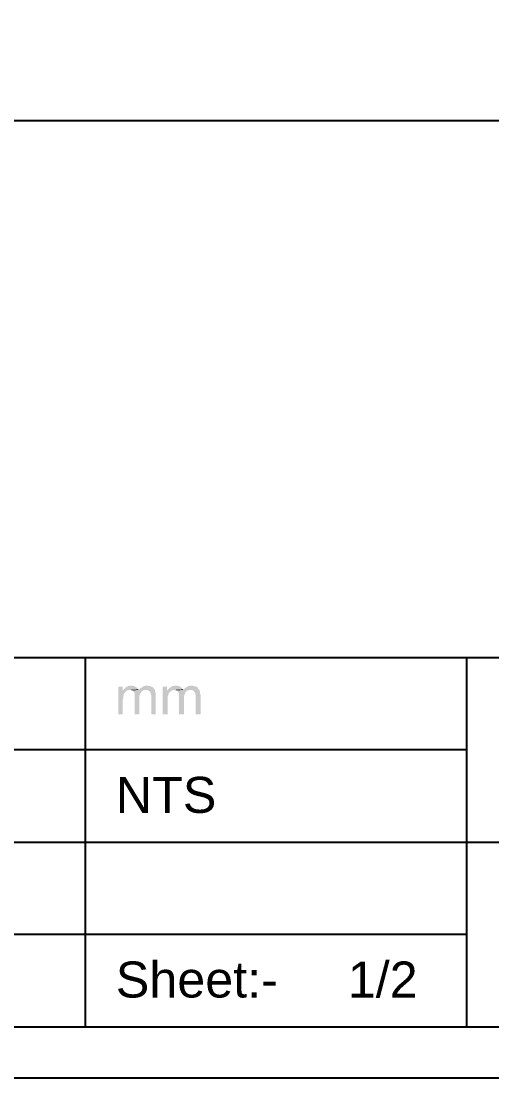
# Model space of a CAD drawing. Header units: millimetres. Extents: x 7018 to 13530, y 4187 to 5692.
# Drawn here: x 13388.4 to 13427.7, y 4951.9 to 5039.9 of the extents above; entities that cross this region are included whole.
import ezdxf

# ---------------------------------------------------------------- set-up
doc = ezdxf.new("R2010")
doc.units = ezdxf.units.MM
doc.styles.get("Standard").update_dxf_attribs({"font": 'arial.ttf'})

msp = doc.modelspace()

# ---------------------------------------------------------------- hatches: boundary and pattern name
at = {"transparency": 33554559}
for points in [[(13397.631, 4984.565), (13397.496, 4984.565), (13397.405, 4984.52), (13397.36, 4984.52), (13397.27, 4984.475), (13397.18, 4984.43), (13397.135, 4984.385), (13397.044, 4984.294), (13396.999, 4984.249), (13396.909, 4984.159), (13397.225, 4984.114), (13397.27, 4984.159), (13397.36, 4984.159), (13397.45, 4984.204), (13397.541, 4984.204), (13398.218, 4984.249), (13398.173, 4984.294), (13398.127, 4984.385), (13398.082, 4984.385), (13398.037, 4984.43), (13397.947, 4984.475), (13397.902, 4984.52), (13397.812, 4984.52), (13397.721, 4984.565)], [(13398.895, 4984.565), (13398.804, 4984.565), (13398.759, 4984.52), (13398.669, 4984.52), (13398.579, 4984.475), (13398.534, 4984.43), (13398.443, 4984.385), (13398.353, 4984.339), (13398.308, 4984.249), (13398.263, 4984.204), (13397.676, 4984.159), (13397.766, 4984.159), (13397.812, 4984.069), (13397.812, 4984.069), (13397.857, 4984.024), (13397.902, 4983.933), (13397.902, 4982.173), (13398.308, 4982.173), (13398.308, 4983.708), (13398.353, 4983.798), (13398.353, 4983.888), (13398.398, 4983.933), (13398.443, 4984.024), (13398.488, 4984.024), (13398.534, 4984.114), (13398.624, 4984.159), (13398.669, 4984.159), (13398.759, 4984.204), (13398.85, 4984.204), (13399.572, 4984.249), (13399.527, 4984.294), (13399.481, 4984.339), (13399.481, 4984.385), (13399.391, 4984.43), (13399.346, 4984.475), (13399.256, 4984.475), (13399.211, 4984.52), (13399.12, 4984.52), (13399.03, 4984.565)], [(13401.332, 4984.565), (13401.196, 4984.565), (13401.151, 4984.52), (13401.061, 4984.52), (13400.971, 4984.475), (13400.926, 4984.43), (13400.835, 4984.385), (13400.745, 4984.294), (13400.7, 4984.249), (13400.61, 4984.159), (13400.926, 4984.114), (13401.016, 4984.159), (13401.061, 4984.159), (13401.151, 4984.204), (13401.242, 4984.204), (13401.919, 4984.249), (13401.873, 4984.294), (13401.828, 4984.385), (13401.828, 4984.385), (13401.738, 4984.43), (13401.693, 4984.475), (13401.603, 4984.52), (13401.512, 4984.52), (13401.422, 4984.565)], [(13402.641, 4984.565), (13402.55, 4984.565), (13402.46, 4984.52), (13402.37, 4984.52), (13402.28, 4984.475), (13402.234, 4984.43), (13402.144, 4984.385), (13402.099, 4984.339), (13402.009, 4984.249), (13401.964, 4984.204), (13401.377, 4984.159), (13401.467, 4984.159), (13401.512, 4984.069), (13401.512, 4984.069), (13401.557, 4984.024), (13401.603, 4983.933), (13401.603, 4982.173), (13402.009, 4982.173), (13402.009, 4983.617), (13402.054, 4983.708), (13402.054, 4983.798), (13402.099, 4983.888), (13402.144, 4983.933), (13402.144, 4984.024), (13402.189, 4984.024), (13402.234, 4984.114), (13402.325, 4984.159), (13402.415, 4984.159), (13402.46, 4984.204), (13402.55, 4984.204), (13403.272, 4984.249), (13403.227, 4984.294), (13403.182, 4984.339), (13403.182, 4984.385), (13403.137, 4984.43), (13403.047, 4984.475), (13403.002, 4984.475), (13402.911, 4984.52), (13402.821, 4984.52), (13402.731, 4984.565)], [(13396.909, 4984.475), (13396.548, 4984.475), (13396.548, 4982.173), (13396.909, 4982.173), (13396.909, 4983.392), (13396.954, 4983.482), (13396.954, 4983.662), (13396.999, 4983.753), (13396.999, 4983.843), (13397.044, 4983.933), (13397.089, 4983.978), (13397.135, 4984.024), (13397.225, 4984.114), (13396.909, 4984.159)], [(13398.218, 4984.249), (13397.541, 4984.204), (13397.586, 4984.204), (13397.676, 4984.159), (13398.263, 4984.204)], [(13399.572, 4984.249), (13398.85, 4984.204), (13398.985, 4984.204), (13399.03, 4984.159), (13399.12, 4984.114), (13399.165, 4984.069), (13399.211, 4984.024), (13399.256, 4983.933), (13399.256, 4983.843), (13399.301, 4983.753), (13399.301, 4982.173), (13399.662, 4982.173), (13399.662, 4983.798), (13399.662, 4983.978), (13399.617, 4984.069), (13399.617, 4984.159)], [(13400.61, 4984.475), (13400.249, 4984.475), (13400.249, 4982.173), (13400.655, 4982.173), (13400.655, 4983.662), (13400.7, 4983.753), (13400.745, 4983.843), (13400.745, 4983.933), (13400.79, 4983.978), (13400.88, 4984.024), (13400.926, 4984.114), (13400.61, 4984.159)], [(13401.919, 4984.249), (13401.242, 4984.204), (13401.287, 4984.204), (13401.377, 4984.159), (13401.964, 4984.204)], [(13403.272, 4984.249), (13402.55, 4984.204), (13402.686, 4984.204), (13402.776, 4984.159), (13402.821, 4984.114), (13402.866, 4984.069), (13402.911, 4984.024), (13402.957, 4983.933), (13402.957, 4983.843), (13403.002, 4983.753), (13403.002, 4982.173), (13403.408, 4982.173), (13403.408, 4983.798), (13403.408, 4983.798), (13403.363, 4983.888), (13403.363, 4984.069), (13403.318, 4984.159)]]:
    msp.add_hatch(color=256, dxfattribs=at).paths.add_polyline_path(points)

# ---------------------------------------------------------------- linework, layer by layer
for p, q in [((13129.437, 5031.644), (13525.875, 5031.644)), ((13116.62, 4956.132), (13525.875, 4956.132))]:
    msp.add_line(p, q)
msp.add_lwpolyline([(13529.913, 4951.873), (13529.913, 5248.873), (13109.913, 5248.873), (13109.913, 4951.873)], close=True)
for points in [[(13129.437, 4986.912), (13525.875, 4986.912)], [(13393.795, 4986.912), (13393.795, 4956.132)], [(13425.568, 4986.912), (13425.568, 4956.132)], [(13129.437, 4979.24), (13425.568, 4979.24)], [(13129.437, 4971.522), (13478.508, 4971.522)], [(13129.437, 4963.849), (13425.568, 4963.849)]]:
    msp.add_lwpolyline(points)

# ---------------------------------------------------------------- texts
at = {"width": 34.34827, "attachment_point": 5}
for s, insert, char_height in [('\\pxql;NTS', (13413.512, 4975.437), 2.9997), ('\\pxql;Sheet:-     1/2', (13413.512, 4960.047), 2.99966)]:
    msp.add_mtext(s, dxfattribs=dict(at, insert=insert, char_height=char_height))

doc.saveas('drawing.dxf')
